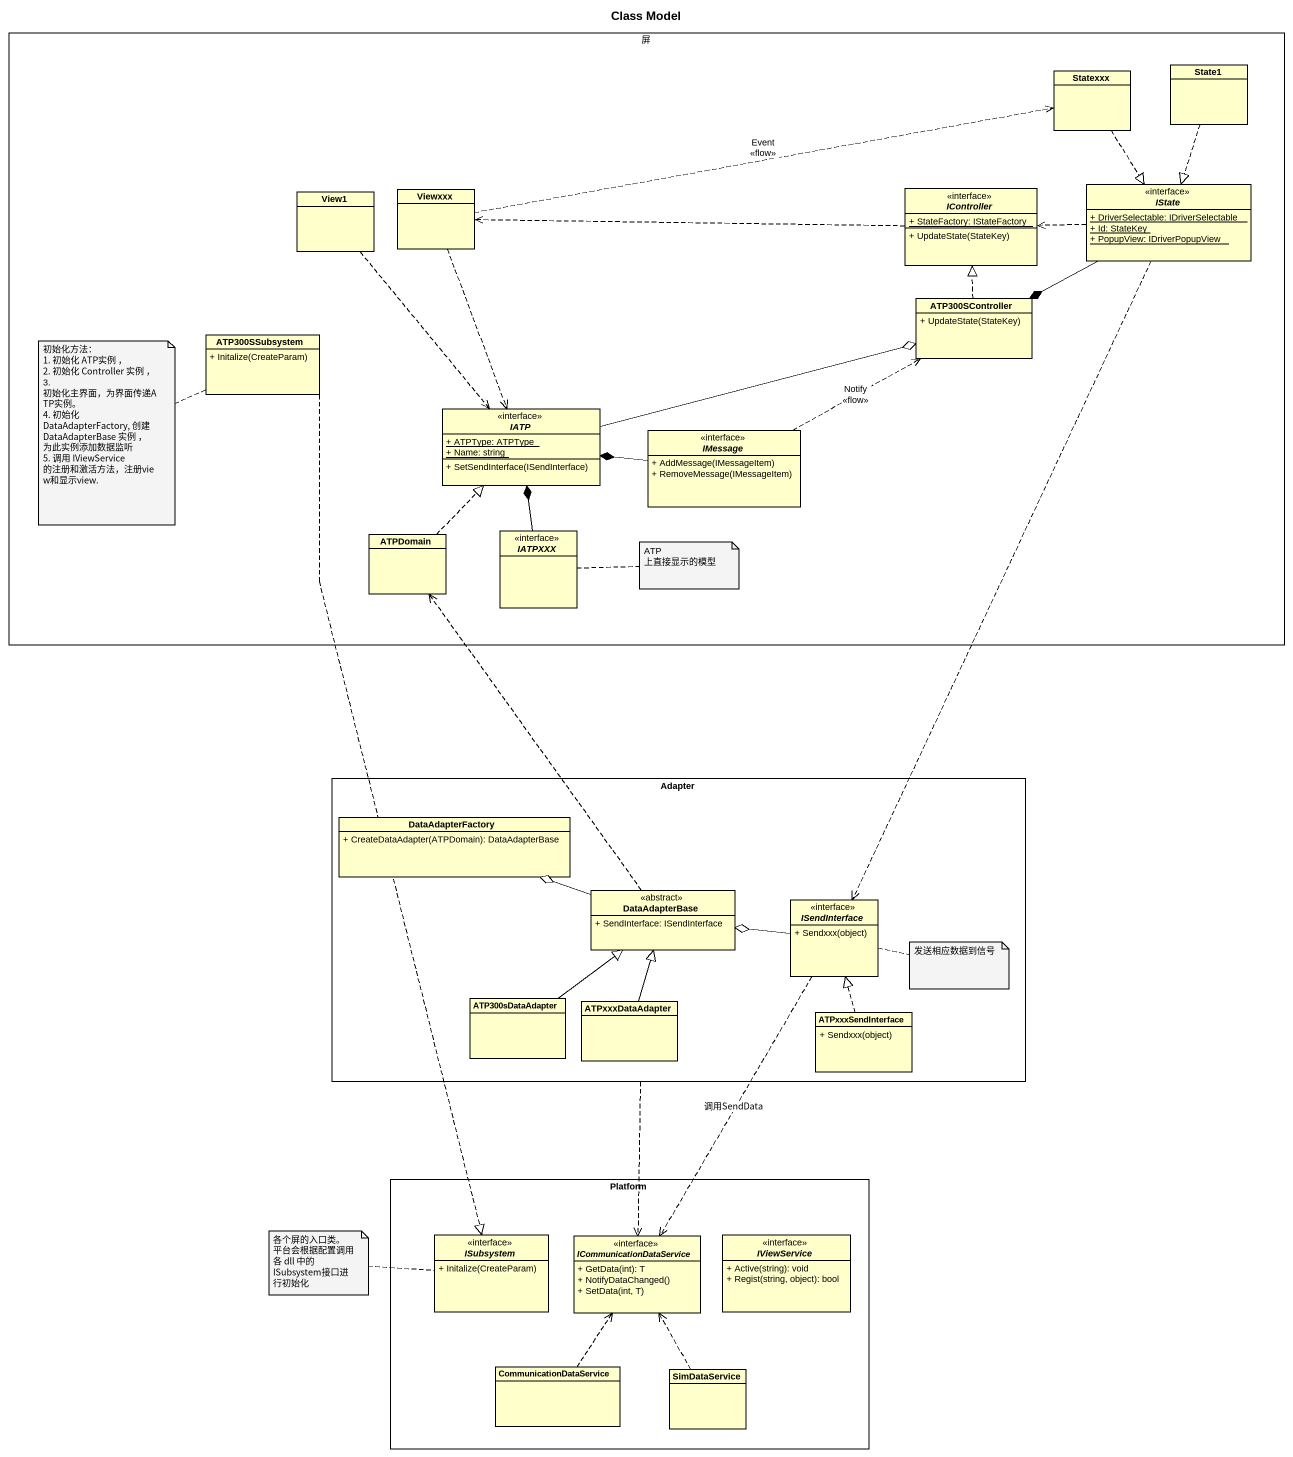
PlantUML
@startuml
title Class Model
hide circle
hide empty members
skinparam classAttributeIconSize 0
rectangle 屏 {
  class Statexxx
  class State1
  class Viewxxx
  interface IController {
    {static} + StateFactory: IStateFactory
    + UpdateState(StateKey)
  }
  interface IState {
    {static} + DriverSelectable: IDriverSelectable
    {static} + Id: StateKey
    {static} + PopupView: IDriverPopupView
  }
  class View1
  class ATP300SController {
    + UpdateState(StateKey)
  }
  class ATP300SSubsystem {
    + Initalize(CreateParam)
  }
  interface IATP {
    {static} + ATPType: ATPType
    {static} + Name: string
    + SetSendInterface(ISendInterface)
  }
  interface IMessage {
    + AddMessage(IMessageItem)
    + RemoveMessage(IMessageItem)
  }
  class ATPDomain
  interface IATPXXX
}
rectangle Adapter {
  class DataAdapterFactory {
    + CreateDataAdapter(ATPDomain): DataAdapterBase
  }
  class DataAdapterBase <<abstract>> {
    + SendInterface: ISendInterface
  }
  interface ISendInterface {
    + Sendxxx(object)
  }
  class ATP300sDataAdapter
  class ATPxxxDataAdapter
  class ATPxxxSendInterface {
    + Sendxxx(object)
  }
}
rectangle Platform {
  interface ISubsystem {
    + Initalize(CreateParam)
  }
  interface ICommunicationDataService {
    + GetData(int): T
    + NotifyDataChanged()
    + SetData(int, T)
  }
  interface IViewService {
    + Active(string): void
    + Regist(string, object): bool
  }
  class CommunicationDataService
  class SimDataService
}
Statexxx ..|> IState
State1 ..|> IState
Viewxxx .right.> Statexxx : Event\n<<flow>>
Viewxxx ..> IATP
IController .left.> Viewxxx
IState .left.> IController
IState -left-* ATP300SController
IState ..> ISendInterface
View1 ..> IATP
ATP300SController .up.|> IController
ATP300SSubsystem ..|> ISubsystem
IATP -right-o ATP300SController
IMessage .right.> ATP300SController : Notify\n<<flow>>
IMessage -left-* IATP
ATPDomain .up.|> IATP
IATPXXX -up-* IATP
Adapter ..> ICommunicationDataService
DataAdapterBase .up.> ATPDomain
DataAdapterBase -left-o DataAdapterFactory
ISendInterface -left-o DataAdapterBase
ISendInterface ..> ICommunicationDataService : 调用SendData
ATP300sDataAdapter -up-|> DataAdapterBase
ATPxxxDataAdapter -up-|> DataAdapterBase
ATPxxxSendInterface .up.|> ISendInterface
CommunicationDataService .up.> ICommunicationDataService
SimDataService .up.> ICommunicationDataService
note left of ATP300SSubsystem
  初始化方法：
  1. 初始化 ATP实例 ，
  2. 初始化 Controller 实例 ，
  3. 初始化主界面，为界面传递ATP实例。
  4. 初始化 DataAdapterFactory, 创建 DataAdapterBase 实例 ， 为此实例添加数据监听
  5. 调用 IViewService 的注册和激活方法，注册view和显示view.
end note
note right of IATPXXX : ATP 上直接显示的模型
note right of ISendInterface : 发送相应数据到信号
note left of ISubsystem
  各个屏的入口类。
  平台会根据配置调用各 dll 中的 ISubsystem接口进行初始化
end note
@enduml
